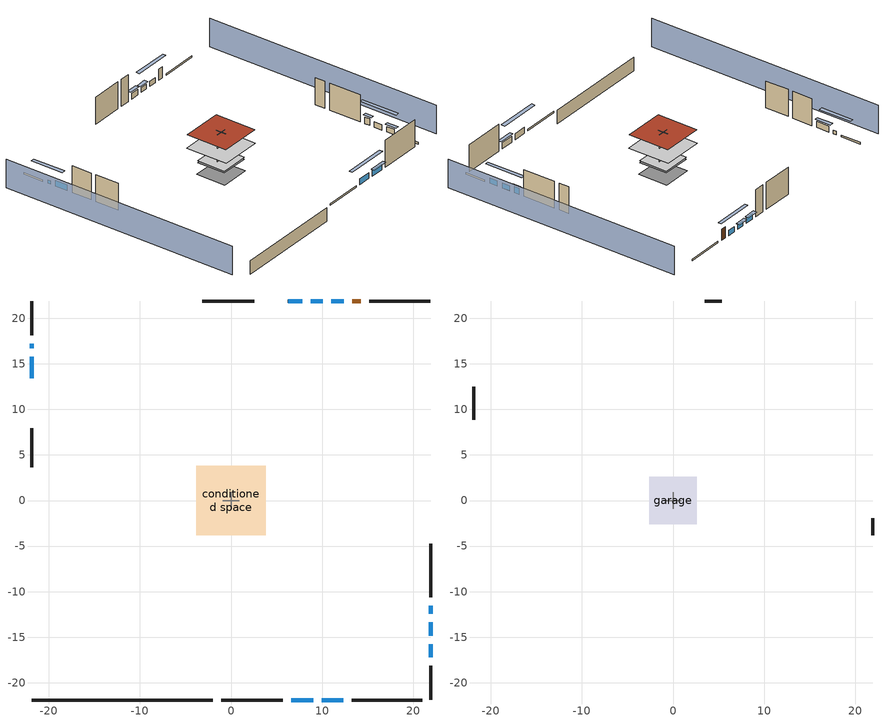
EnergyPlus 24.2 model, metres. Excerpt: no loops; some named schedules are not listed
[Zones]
conditioned space
 floor to garage (Floor1 construction): -2.59,-2.59 -2.59,2.59 2.59,2.59 2.59,-2.59 z0.3
 floor adiabatic (AdiabaticFloorConstruction): -3.82,-3.82 -3.82,3.82 3.82,3.82 3.82,-3.82 z2.74
 floor foundation (Slab2 construction): -2.7,-2.7 -2.7,2.7 2.7,2.7 2.7,-2.7 z-2.13
 wall outside (RimJoist1 construction): -1.05,-21.89 5.68,-21.89 z0.3:0.61
 wall outside (RimJoist2 construction): -21.89,21.89 -21.89,18.14 z0.3:0.61
 wall outside (RimJoist3 construction): 21.89,21.89 15.15,21.89 z0.3:0.61
 wall outside (RimJoist4 construction): 21.89,-21.89 21.89,-18.14 z0.3:0.61
 wall outside (AdiabaticWallConstruction 1): 14.22,21.89 13.31,21.89 z0.3:2.34
 wall outside (AdiabaticWallConstruction): 6.61,-21.89 9.01,-21.89 / 9.93,-21.89 12.33,-21.89 / -21.89,15.75 -21.89,13.42 z0.3:1.37; 21.89,-17.21 21.89,-15.75 / 21.89,-14.82 21.89,-13.36 z0.3:1.28; -21.89,17.21 -21.89,16.68 z0.3:0.98; 12.38,21.89 10.98,21.89 z0.3:1.22; 10.05,21.89 8.73,21.89 z0.3:1.19; 7.81,21.89 6.25,21.89 z0.3:1.34; 21.89,-12.44 21.89,-11.54 z0.3:1.49
 wall outside (Wall3 construction): 13.26,-21.89 20.96,-21.89 z0.3:5.18
 wall outside (Wall4 construction): -21.89,7.9 -21.89,3.63 z0.3:5.18
 wall outside (Wall7 construction): 2.57,21.89 -3.14,21.89 z0.3:5.18
 wall outside (Wall8 construction): 21.89,-10.61 21.89,-4.72 z0.3:5.18
 wall foundation (FoundationWall1 construction): -21.89,-21.89 -1.98,-21.89 z-2.13:0.3
 wall to garage (Wall5 construction): 0.91,0 -0.91,0 z0.3:5.18
 wall to garage (Wall6 construction): 0,0.91 0,-0.91 z0.3:5.18
 window (WindowConstruction): 6.61,-21.89 9.01,-21.89 z0.3:1.37
 window (WindowConstruction 9): 21.89,-17.21 21.89,-15.75 z0.3:1.28
 window (WindowConstruction 1): 9.94,-21.89 12.33,-21.89 z0.3:1.37
 window (WindowConstruction 2): -21.89,17.21 -21.89,16.68 z0.3:0.98
 window (WindowConstruction 3): -21.89,15.75 -21.89,13.42 z0.3:1.37
 window (WindowConstruction 4): 12.38,21.89 10.98,21.89 z0.3:1.22
 window (WindowConstruction 5): 10.05,21.89 8.73,21.89 z0.3:1.19
 window (WindowConstruction 6): 7.8,21.89 6.25,21.89 z0.3:1.34
 window (WindowConstruction 7): 21.89,-14.82 21.89,-13.36 z0.3:1.28
 window (WindowConstruction 8): 21.89,-12.44 21.89,-11.54 z0.3:1.49
 door (Door): 14.22,21.89 13.31,21.89 z0.3:2.34
 ceiling adiabatic (AdiabaticFloorConstruction): 3.82,-3.82 3.82,3.82 -3.82,3.82 -3.82,-3.82 z2.74
 roof outside (Roof1 construction): -3.74,3.74 -3.74,-3.74 3.74,-3.74 3.74,3.74 z5.18
garage
 floor foundation (Slab1 construction): -2.59,-2.59 -2.59,2.59 2.59,2.59 2.59,-2.59 z0
 wall outside (Wall1 construction): -21.89,12.49 -21.89,8.83 z0.3:5.18
 wall outside (Wall2 construction): 5.32,21.89 3.5,21.89 z0.3:5.18
 wall outside (Wall9 construction): 21.89,-3.79 21.89,-1.97 z0.3:5.18
shading: -26.46,21.89 -26.46,-21.89 / 26.46,-21.89 26.46,21.89 z0:5.18; 11.75,-21.89 3.87,-21.89 3.87,-22.5 11.75,-22.5 z4.11; 21.89,-15.45 21.89,-17.51 22.5,-17.51 22.5,-15.45 z1.58; 12.63,-21.89 9.63,-21.89 9.63,-22.5 12.63,-22.5 z1.68; -21.89,13.94 -21.89,19.95 -22.5,19.95 -22.5,13.94 z3.72; -21.89,13.11 -21.89,16.06 -22.5,16.06 -22.5,13.11 z1.68; 8.23,21.89 15.12,21.89 15.12,22.5 8.23,22.5 z3.96; 8.43,21.89 10.35,21.89 10.35,22.5 8.43,22.5 z1.49; 5.95,21.89 8.11,21.89 8.11,22.5 5.95,22.5 z1.65; 21.89,-10.62 21.89,-17.57 22.5,-17.57 22.5,-10.62 z4.02; 21.89,-11.23 21.89,-12.74 22.5,-12.74 22.5,-11.23 z1.8
[Building]
Building 1: Terrain=Suburbs
[Site:Location]
Portland Intl Arpt_OR: Latitude {deg}=45.59; Longitude {deg}=-122.6; Time Zone {hr}=-8; Elevation {m}=33; Keep Site Location Information=Yes
[Site:GroundTemperature:Shallow]
10.2558, 8.96328, 8.85977, 9.47314, 11.9355, 14.3863, 16.5111, 17.8571, 17.9714, 16.8767, 14.8061, 12.4304
[Site:WaterMainsTemperature]
Calculation Method=Schedule; Temperature Schedule=mains temperature schedule
[Material] Roughness=Rough; Thermal Absorptance=0.9
Name | Thickness {m} | Conductivity {W/m-K} | Density {kg/m3} | Specific Heat {J/kg-K} | Solar Absorptance | Visible Absorptance
asphalt or fiberglass shingles | 0.00635 | 0.162714 | 1121.4 | 1465.45 | 0.85 | 0.85
concrete 4.0 in. | 0.1016 | 1.803125 | 2242.8 | 837.4 | 0.7 | 0.7
concrete 8.0 in. | 0.2032 | 1.803125 | 2242.8 | 837.4 | 0.7 | 0.7
door material | 0.04445 | 0.0612267 | 512.64 | 1214.23 | 0.7 | 0.7
floor covering | 0.0127 | 0.0433444 | 54.468 | 1339.84 | 0.6 | 0.6
floor covering 1 | 0.0127 | 0.0450781 | 54.468 | 1339.84 | 0.9 | 0.9
floor rigid ins; wall rigid ins | 0.512978 | 0.029427 | 32.04 | 1214.23 | 0.7 | 0.7
floor stud and cavity | 0.1397 | 0.923637 | 92.3553 | 1139.71 | 0.7 | 0.7
floor stud and cavity 1 | 0.1397 | 1.75129 | 37.0049 | 1207.88 | 0.7 | 0.7
furniture material conditioned space 1; furniture material garage 1 | 0.1524 | 0.115458 | 640.8 | 1214.23 | 0.6 | 0.6
gypsum board | 0.0127 | 0.160291 | 801 | 837.4 | 0.6 | 0.6
gypsum board 1 | 0.0127 | 0.160291 | 801 | 837.4 | 0.7 | 0.7
osb sheathing 0.5 in.; osb sheathing 0.5 in. 1; osb sheathing 0.5 in. 2 | 0.0127 | 0.115458 | 512.64 | 1214.23 | 0.7 | 0.7
osb sheathing 0.75 in. | 0.01905 | 0.115458 | 512.64 | 1214.23 | 0.7 | 0.7
rim joist stud and cavity | 0.0508 | 0.178688 | 50.32683 | 1063.81 | 0.6 | 0.6
roof rigid ins | 0.103632 | 0.029427 | 32.04 | 1214.23 | 0.7 | 0.7
roof stud and cavity | 0.2032 | 0.0472382 | 78.34581 | 1123.46 | 0.7 | 0.7
wall stud and cavity | 0.1397 | 0.727959 | 139.0536 | 1170.24 | 0.6 | 0.6
wall stud and cavity 1 | 0.1397 | 0.550994 | 139.0536 | 1170.24 | 0.7 | 0.7
wall stud and cavity 2 | 0.1397 | 0.335416 | 139.0536 | 1170.24 | 0.7 | 0.7
wall stud and cavity 3 | 0.0889 | 0.380278 | 52.3479 | 1209.89 | 0.7 | 0.7
wall stud and cavity 4 | 0.0889 | 0.391764 | 83.0341 | 1211.67 | 0.7 | 0.7
wood siding | 0.0254 | 0.102417 | 544.68 | 1172.36 | 0.85 | 0.85
wood siding 1; wood siding 2 | 0.0254 | 0.102417 | 544.68 | 1172.36 | 0.7 | 0.7
[WindowMaterial:SimpleGlazingSystem]
WindowMaterial: U-Factor {W/m2-K}=2.15764; Solar Heat Gain Coefficient=0.44
[Construction]
AdiabaticFloorConstruction: floor stud and cavity 1, floor rigid ins, osb sheathing 0.75 in., floor covering
AdiabaticWallConstruction: wood siding 1, wall rigid ins, wall stud and cavity 3, gypsum board
AdiabaticWallConstruction 1: wood siding 2, wall rigid ins, wall stud and cavity 3, gypsum board
Door: door material
Floor1 construction: floor stud and cavity, osb sheathing 0.75 in., floor covering
FoundationWall1 construction: concrete 8.0 in., gypsum board 1
furniture construction conditioned space 1: furniture material conditioned space 1
furniture construction garage 1: furniture material garage 1
PartitionWallConstruction: gypsum board, wall stud and cavity 4, gypsum board
RimJoist1 construction; RimJoist2 construction; RimJoist3 construction; RimJoist4 construction: wood siding, rim joist stud and cavity
Roof1 construction: asphalt or fiberglass shingles, roof rigid ins, osb sheathing 0.75 in., roof stud and cavity, gypsum board
Slab1 construction: concrete 4.0 in.
Slab2 construction: concrete 4.0 in., floor covering 1
Wall1 construction; Wall2 construction; Wall9 construction: wood siding, osb sheathing 0.5 in., wall stud and cavity
Wall3 construction; Wall4 construction; Wall7 construction; Wall8 construction: wood siding, osb sheathing 0.5 in., wall stud and cavity 1, gypsum board
Wall5 construction: osb sheathing 0.5 in. 1, wall stud and cavity 2, gypsum board
Wall6 construction: osb sheathing 0.5 in. 2, wall stud and cavity 2, gypsum board
WindowConstruction; WindowConstruction 1; WindowConstruction 2; WindowConstruction 3; WindowConstruction 4; WindowConstruction 5; WindowConstruction 6; WindowConstruction 7; WindowConstruction 8; WindowConstruction 9: WindowMaterial
[Zone] Multiplier=1; Part of Total Floor Area=Yes
Name | Volume {m3}
conditioned space | 278.185
garage | 65.242
[Space]
Name | Zone | Volume {m3}
conditioned space 1 | conditioned space | 278.185
garage 1 | garage | 65.242
[SurfaceProperty:ExposedFoundationPerimeter] Exposed Perimeter Calculation Method=TotalExposedPerimeter
Name | Total Exposed Perimeter {m}
Slab2 | 19.90344
Slab1 | 14.6304
[SurfaceProperty:IncidentSolarMultiplier] Incident Solar Multiplier=1; Incident Solar Multiplier Schedule=trans schedule winter=0.85 summer=0.7
Window1; Window10; Window2; Window3; Window4; Window5; Window6; Window7; Window8; Window9
[InternalMass]
Name | Construction | Zone or ZoneList | Space or SpaceList | Surface Area {m2}
furniture mass conditioned space 1 | furniture construction conditioned space 1 | conditioned space | conditioned space 1 | 45.63397
partition wall mass | PartitionWallConstruction | conditioned space | conditioned space 1 | 114.085
furniture mass garage 1 | furniture construction garage 1 | garage | garage 1 | 2.67561
[Lights] Design Level Calculation Method=LightingLevel; Return Air Fraction=0; Fraction Radiant=0.6; Fraction Visible=0.2; Fraction Replaceable=1
Name | Zone or ZoneList or Space or SpaceList | Schedule | Lighting Level {W}
interior lighting | conditioned space 1 | lighting_interior | 944.694
garage lighting | garage 1 | lighting_garage | 61.2526
[People]
occupants: Zone or ZoneList or Space or SpaceList=conditioned space 1; Number of People Schedule=occupants; Number of People Calculation Method=People; Number of People=2; Fraction Radiant=0.314171; Sensible Heat Fraction=0.56303; Activity Level Schedule=occupants activity schedule; Carbon Dioxide Generation Rate {m3/s-W}=0; Enable ASHRAE 55 Comfort Warnings=No; Mean Radiant Temperature Calculation Type=EnclosureAveraged
[ElectricEquipment] Design Level Calculation Method=EquipmentLevel
Name | Zone or ZoneList or Space or SpaceList | Schedule | Design Level {W} | Fraction Latent | Fraction Radiant | Fraction Lost
ceiling fan | conditioned space 1 | ceiling_fan | 17.4853 | 0 | 0.558 | 0
clothes dryer | conditioned space 1 | clothes_dryer | 247.479 | 0.015 | 0.081 | 0.85
clothes washer | conditioned space 1 | clothes_washer | 381.328 | 0.03 | 0.162 | 0.7
cooking range | conditioned space 1 | cooking_range | 125.311 | 0.16 | 0.384 | 0.2
dishwasher | conditioned space 1 | dishwasher | 1412.36 | 0.3 | 0.18 | 0.4
fridge | conditioned space 1 | fridge schedule | 51.9007 | 0 | 0.6 | 0
mech vent bath fan 0 | conditioned space 1 | mech vent bath fan 0 schedule | 30 | 0 | 0 | 1
mech vent house fan | conditioned space 1 | mech vent house fan schedule | 0 | 0 | 0 | 1
mech vent house fan cfis | conditioned space 1 | mech vent house fan cfis schedule | 0 | 0 | 0 | 0
mech vent range fan 0 | conditioned space 1 | mech vent range fan 0 schedule | 30 | 0 | 0 | 1
misc plug loads | conditioned space 1 | plug_loads_other | 599.119 | 0.021 | 0.558 | 0.049
misc tv | conditioned space 1 | plug_loads_tv | 1044.81 | 0 | 0.6 | 0
whole house fan | conditioned space 1 | Always On Discrete | 0 | 0 | 0 | 1
freezer | garage 1 | freezer schedule | 194.914 | 0 | 0.6 | 0
fridge 1 | garage 1 | fridge schedule 1 | 90.9498 | 0 | 0.6 | 0
[OtherEquipment] Design Level Calculation Method=EquipmentLevel
Name | Fuel Type | Zone or ZoneList or Space or SpaceList | Schedule | Design Level {W} | Fraction Latent | Fraction Radiant | Fraction Lost
clothes dryer 1 | NaturalGas | conditioned space 1 | clothes_dryer | 3287.79 | 0.015 | 0.081 | 0.85
cooking range 1 | NaturalGas | conditioned space 1 | cooking_range | 3672.51 | 0.16 | 0.384 | 0.2
general water use latent | None | conditioned space 1 | general water use schedule | 44.1266 | 1 | 0 | 0
general water use sensible | None | conditioned space 1 | general water use schedule | -43.4886 | 0 | 0.6 | 0
mech vent house fan latent load | None | conditioned space 1 | Always On Discrete | 0 | 1 | 0 | 0
mech vent house fan sensible load | None | conditioned space 1 | Always On Discrete | 0 | 0 | 0 | 0
water heater energy adjustment1 | Electricity | garage 1 | Always On Discrete | 0.01 | 0 | 0 | 1
water heater lat | None | garage 1 | Always On Discrete | 0 | 1 | 0 | 0
water heater sens | None | garage 1 | Always On Discrete | 0 | 0 | 0 | 0
[ZoneInfiltration:DesignFlowRate] Zone or ZoneList or Space or SpaceList=conditioned space 1; Schedule=Always On Discrete; Design Flow Rate Calculation Method=Flow/Zone; Design Flow Rate {m3/s}=0
infil flow; natural vent flow; whole house fan flow
[ZoneInfiltration:EffectiveLeakageArea]
infil garage 1: Zone or Space=garage 1; Schedule=Always On Discrete; Effective Air Leakage Area {cm2}=271.837; Stack Coefficient=0.000129147; Wind Coefficient=4.64657e-05
[AvailabilityManager:Scheduled]
furnace airloop Availability Manager: Schedule=Always On Discrete
[WaterUse:Equipment]
dishwasher: Peak Flow Rate {m3/s}=1.30714e-05; Flow Rate Fraction Schedule=hot_water_dishwasher
[Foundation:Kiva] Wall Depth Below Slab {m}=0.2032
Name | Initial Indoor Air Temperature {C} | Wall Height Above Grade {m}
Foundation Kiva 1 | 13.4258 | 0.1016
Foundation Kiva 2 | 20 | 0.3048
[Foundation:Kiva:Settings]
Soil Conductivity {W/m-K}=1.3848; Soil Density {kg/m3}=1842.3; Soil Specific Heat {J/kg-K}=418.7; Ground Solar Absorptivity=0.9; Ground Thermal Absorptivity=0.9; Ground Surface Roughness {m}=0.03; Far-Field Width {m}=40; Deep-Ground Boundary Condition=ZeroFlux; Deep-Ground Depth {m}=40; Minimum Cell Dimension {m}=0.2; Maximum Cell Growth Coefficient=3; Simulation Timestep=Timestep
[Exterior:Lights]
exterior lighting: Schedule=exterior lighting schedule; Design Level {W}=37.1441
[EnergyManagementSystem:GlobalVariable]
furnace_airloop_Fan_RTF
infil_program_Qfan
infil_program_Qinf
natural_vent_program_Qnv
natural_vent_program_Qwhf
[EnergyManagementSystem:Sensor]
Name | Output:Variable or Output:Meter Index Key | Output:Variable or Output:Meter
airflow_gain | infil flow | Infiltration Sensible Heat Gain Energy
airflow_gain_1 | natural vent flow | Infiltration Sensible Heat Gain Energy
airflow_gain_2 | whole house fan flow | Infiltration Sensible Heat Gain Energy
airflow_loss | infil flow | Infiltration Sensible Heat Loss Energy
airflow_loss_1 | natural vent flow | Infiltration Sensible Heat Loss Energy
airflow_loss_2 | whole house fan flow | Infiltration Sensible Heat Loss Energy
clg_load_cond |  | Cooling:EnergyTransfer:Zone:CONDITIONED SPACE
clg_sp_s; clg_sp_s_1 | cooling setpoint | Schedule Value
clothes_dryer_exhaust_0_sch_s | clothes_dryer | Schedule Value
cool_season | cooling season schedule | Schedule Value
fridge_tin_s_1 | garage | Zone Mean Air Temperature
htg_load_cond |  | Heating:EnergyTransfer:Zone:CONDITIONED SPACE
htg_sp_s; htg_sp_s_1 | heating setpoint | Schedule Value
ig_ee_conv | ceiling fan | Electric Equipment Convective Heating Energy
ig_ee_conv_1 | clothes dryer | Electric Equipment Convective Heating Energy
ig_ee_conv_3 | cooking range | Electric Equipment Convective Heating Energy
ig_ee_conv_4 | dishwasher | Electric Equipment Convective Heating Energy
ig_ee_conv_5 | fridge | Electric Equipment Convective Heating Energy
ig_ee_conv_6 | misc plug loads | Electric Equipment Convective Heating Energy
ig_ee_conv_7 | misc tv | Electric Equipment Convective Heating Energy
ig_ee_conv_8 | whole house fan | Electric Equipment Convective Heating Energy
ig_ee_rad | ceiling fan | Electric Equipment Radiant Heating Energy
ig_ee_rad_1 | clothes dryer | Electric Equipment Radiant Heating Energy
ig_ee_rad_3 | cooking range | Electric Equipment Radiant Heating Energy
ig_ee_rad_4 | dishwasher | Electric Equipment Radiant Heating Energy
ig_ee_rad_5 | fridge | Electric Equipment Radiant Heating Energy
ig_ee_rad_6 | misc plug loads | Electric Equipment Radiant Heating Energy
ig_ee_rad_7 | misc tv | Electric Equipment Radiant Heating Energy
ig_ee_rad_8 | whole house fan | Electric Equipment Radiant Heating Energy
ig_lgt_conv | interior lighting | Lights Convective Heating Energy
ig_lgt_rad | interior lighting | Lights Radiant Heating Energy
ig_lgt_vis | interior lighting | Lights Visible Radiation Heating Energy
ig_oe_conv | clothes dryer 1 | Other Equipment Convective Heating Energy
ig_oe_conv_1 | cooking range 1 | Other Equipment Convective Heating Energy
ig_oe_conv_2 | general water use latent | Other Equipment Convective Heating Energy
ig_oe_conv_3 | general water use sensible | Other Equipment Convective Heating Energy
ig_oe_rad | clothes dryer 1 | Other Equipment Radiant Heating Energy
ig_oe_rad_1 | cooking range 1 | Other Equipment Radiant Heating Energy
ig_oe_rad_2 | general water use latent | Other Equipment Radiant Heating Energy
ig_oe_rad_3 | general water use sensible | Other Equipment Radiant Heating Energy
ig_ppl_conv | occupants | People Convective Heating Energy
ig_ppl_rad | occupants | People Radiant Heating Energy
im_conv | furniture mass conditioned space 1 | Surface Inside Face Convection Heat Gain Energy
im_conv_1 | partition wall mass | Surface Inside Face Convection Heat Gain Energy
im_ig | furniture mass conditioned space 1 | Surface Inside Face Internal Gains Radiation Heat Gain Energy
im_ig_1 | partition wall mass | Surface Inside Face Internal Gains Radiation Heat Gain Energy
im_lgt | furniture mass conditioned space 1 | Surface Inside Face Lights Radiation Heat Gain Energy
im_lgt_1 | partition wall mass | Surface Inside Face Lights Radiation Heat Gain Energy
im_sol | furniture mass conditioned space 1 | Surface Inside Face Solar Radiation Heat Gain Energy
im_sol_1 | partition wall mass | Surface Inside Face Solar Radiation Heat Gain Energy
im_surf | furniture mass conditioned space 1 | Surface Inside Face Net Surface Thermal Radiation Heat Gain Energy
im_surf_1 | partition wall mass | Surface Inside Face Net Surface Thermal Radiation Heat Gain Energy
mech_vent_bath_fan_0_sch_s | mech vent bath fan 0 schedule | Schedule Value
mech_vent_range_fan_0_sch_s | mech vent range fan 0 schedule | Schedule Value
mv_conv | mech vent bath fan 0 | Electric Equipment Convective Heating Energy
mv_conv_1 | mech vent house fan | Electric Equipment Convective Heating Energy
mv_conv_2 | mech vent house fan cfis | Electric Equipment Convective Heating Energy
mv_conv_3 | mech vent range fan 0 | Electric Equipment Convective Heating Energy
mv_conv_4 | mech vent house fan latent load | Other Equipment Convective Heating Energy
mv_conv_5 | mech vent house fan sensible load | Other Equipment Convective Heating Energy
mv_rad | mech vent bath fan 0 | Electric Equipment Radiant Heating Energy
mv_rad_1 | mech vent house fan | Electric Equipment Radiant Heating Energy
mv_rad_2 | mech vent house fan cfis | Electric Equipment Radiant Heating Energy
mv_rad_3 | mech vent range fan 0 | Electric Equipment Radiant Heating Energy
mv_rad_4 | mech vent house fan latent load | Other Equipment Radiant Heating Energy
mv_rad_5 | mech vent house fan sensible load | Other Equipment Radiant Heating Energy
natural_vent_s | natural vent schedule | Schedule Value
out_pb_s |  | Site Outdoor Air Barometric Pressure
out_wt_s |  | Site Outdoor Air Humidity Ratio
site_vw_s |  | Site Wind Speed
ss_back_out | Window1 | Surface Window Shortwave from Zone Back Out Window Heat Transfer Rate
ss_back_out_1 | Window10 | Surface Window Shortwave from Zone Back Out Window Heat Transfer Rate
ss_back_out_2 | Window2 | Surface Window Shortwave from Zone Back Out Window Heat Transfer Rate
ss_back_out_3 | Window3 | Surface Window Shortwave from Zone Back Out Window Heat Transfer Rate
ss_back_out_4 | Window4 | Surface Window Shortwave from Zone Back Out Window Heat Transfer Rate
ss_back_out_5 | Window5 | Surface Window Shortwave from Zone Back Out Window Heat Transfer Rate
ss_back_out_6 | Window6 | Surface Window Shortwave from Zone Back Out Window Heat Transfer Rate
ss_back_out_7 | Window7 | Surface Window Shortwave from Zone Back Out Window Heat Transfer Rate
ss_back_out_8 | Window8 | Surface Window Shortwave from Zone Back Out Window Heat Transfer Rate
ss_back_out_9 | Window9 | Surface Window Shortwave from Zone Back Out Window Heat Transfer Rate
ss_conv | Door1 | Surface Inside Face Convection Heat Gain Energy
ss_conv_1 | Window1 | Surface Inside Face Convection Heat Gain Energy
ss_conv_10 | Window9 | Surface Inside Face Convection Heat Gain Energy
ss_conv_2 | Window10 | Surface Inside Face Convection Heat Gain Energy
ss_conv_3 | Window2 | Surface Inside Face Convection Heat Gain Energy
ss_conv_4 | Window3 | Surface Inside Face Convection Heat Gain Energy
ss_conv_5 | Window4 | Surface Inside Face Convection Heat Gain Energy
ss_conv_6 | Window5 | Surface Inside Face Convection Heat Gain Energy
ss_conv_7 | Window6 | Surface Inside Face Convection Heat Gain Energy
ss_conv_8 | Window7 | Surface Inside Face Convection Heat Gain Energy
ss_conv_9 | Window8 | Surface Inside Face Convection Heat Gain Energy
ss_ig | Door1 | Surface Inside Face Internal Gains Radiation Heat Gain Energy
ss_ig_1 | Window1 | Surface Inside Face Internal Gains Radiation Heat Gain Energy
ss_ig_10 | Window9 | Surface Inside Face Internal Gains Radiation Heat Gain Energy
ss_ig_2 | Window10 | Surface Inside Face Internal Gains Radiation Heat Gain Energy
ss_ig_3 | Window2 | Surface Inside Face Internal Gains Radiation Heat Gain Energy
ss_ig_4 | Window3 | Surface Inside Face Internal Gains Radiation Heat Gain Energy
ss_ig_5 | Window4 | Surface Inside Face Internal Gains Radiation Heat Gain Energy
ss_ig_6 | Window5 | Surface Inside Face Internal Gains Radiation Heat Gain Energy
ss_ig_7 | Window6 | Surface Inside Face Internal Gains Radiation Heat Gain Energy
ss_ig_8 | Window7 | Surface Inside Face Internal Gains Radiation Heat Gain Energy
ss_ig_9 | Window8 | Surface Inside Face Internal Gains Radiation Heat Gain Energy
ss_lgt | Door1 | Surface Inside Face Lights Radiation Heat Gain Energy
ss_sol | Door1 | Surface Inside Face Solar Radiation Heat Gain Energy
ss_surf | Door1 | Surface Inside Face Net Surface Thermal Radiation Heat Gain Energy
ss_surf_1 | Window1 | Surface Inside Face Net Surface Thermal Radiation Heat Gain Energy
ss_surf_10 | Window9 | Surface Inside Face Net Surface Thermal Radiation Heat Gain Energy
ss_surf_2 | Window10 | Surface Inside Face Net Surface Thermal Radiation Heat Gain Energy
ss_surf_3 | Window2 | Surface Inside Face Net Surface Thermal Radiation Heat Gain Energy
ss_surf_4 | Window3 | Surface Inside Face Net Surface Thermal Radiation Heat Gain Energy
ss_surf_5 | Window4 | Surface Inside Face Net Surface Thermal Radiation Heat Gain Energy
ss_surf_6 | Window5 | Surface Inside Face Net Surface Thermal Radiation Heat Gain Energy
ss_surf_7 | Window6 | Surface Inside Face Net Surface Thermal Radiation Heat Gain Energy
ss_surf_8 | Window7 | Surface Inside Face Net Surface Thermal Radiation Heat Gain Energy
ss_surf_9 | Window8 | Surface Inside Face Net Surface Thermal Radiation Heat Gain Energy
ss_trans_in | Window1 | Surface Window Transmitted Solar Radiation Rate
ss_trans_in_1 | Window10 | Surface Window Transmitted Solar Radiation Rate
ss_trans_in_2 | Window2 | Surface Window Transmitted Solar Radiation Rate
ss_trans_in_3 | Window3 | Surface Window Transmitted Solar Radiation Rate
ss_trans_in_4 | Window4 | Surface Window Transmitted Solar Radiation Rate
ss_trans_in_5 | Window5 | Surface Window Transmitted Solar Radiation Rate
ss_trans_in_6 | Window6 | Surface Window Transmitted Solar Radiation Rate
ss_trans_in_7 | Window7 | Surface Window Transmitted Solar Radiation Rate
ss_trans_in_8 | Window8 | Surface Window Transmitted Solar Radiation Rate
ss_trans_in_9 | Window9 | Surface Window Transmitted Solar Radiation Rate
ss_trans_out | Window1 | Surface Inside Face Initial Transmitted Diffuse Transmitted Out Window Solar Radiation Rate
ss_trans_out_1 | Window10 | Surface Inside Face Initial Transmitted Diffuse Transmitted Out Window Solar Radiation Rate
ss_trans_out_2 | Window2 | Surface Inside Face Initial Transmitted Diffuse Transmitted Out Window Solar Radiation Rate
ss_trans_out_3 | Window3 | Surface Inside Face Initial Transmitted Diffuse Transmitted Out Window Solar Radiation Rate
ss_trans_out_4 | Window4 | Surface Inside Face Initial Transmitted Diffuse Transmitted Out Window Solar Radiation Rate
ss_trans_out_5 | Window5 | Surface Inside Face Initial Transmitted Diffuse Transmitted Out Window Solar Radiation Rate
ss_trans_out_6 | Window6 | Surface Inside Face Initial Transmitted Diffuse Transmitted Out Window Solar Radiation Rate
ss_trans_out_7 | Window7 | Surface Inside Face Initial Transmitted Diffuse Transmitted Out Window Solar Radiation Rate
ss_trans_out_8 | Window8 | Surface Inside Face Initial Transmitted Diffuse Transmitted Out Window Solar Radiation Rate
ss_trans_out_9 | Window9 | Surface Inside Face Initial Transmitted Diffuse Transmitted Out Window Solar Radiation Rate
s_conv | Floor1 | Surface Inside Face Convection Heat Gain Energy
s_conv_1 | FoundationWall1 | Surface Inside Face Convection Heat Gain Energy
s_conv_10 | Wall3 | Surface Inside Face Convection Heat Gain Energy
s_conv_11 | Wall4 | Surface Inside Face Convection Heat Gain Energy
s_conv_12 | Wall5 | Surface Inside Face Convection Heat Gain Energy
s_conv_13 | Wall6 | Surface Inside Face Convection Heat Gain Energy
s_conv_14 | Wall7 | Surface Inside Face Convection Heat Gain Energy
s_conv_15 | Wall8 | Surface Inside Face Convection Heat Gain Energy
s_conv_2 | inferred conditioned ceiling | Surface Inside Face Convection Heat Gain Energy
s_conv_3 | inferred conditioned floor | Surface Inside Face Convection Heat Gain Energy
